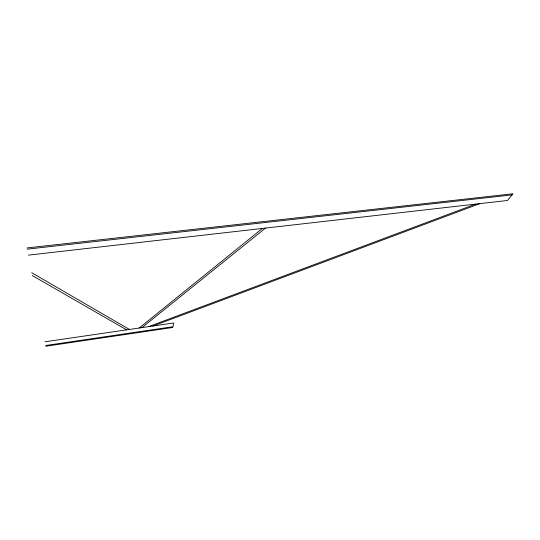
<?xml version="1.0" encoding="UTF-8"?>
<svg xmlns="http://www.w3.org/2000/svg" width="540" height="540" viewBox="0 0 540 540"><rect width="100%" height="100%" fill="white"/><g stroke="black" fill="none" stroke-linecap="round" stroke-linejoin="round"><path stroke-width="0.81" d="M139.198 328.023L262.366 228.447M141.959 327.618L265.498 228.089M148.628 326.646L475.612 204.12M153.009 326.005L479.81 203.634M45.691 345.499L172.996 326.72L173.664 322.988L44.982 341.786M45.833 346.235L172.868 327.463M28.384 255.143L507.452 200.482L513 193.766L27 247.934M27.236 249.149L512.062 194.9M32.292 275.549L126.637 329.859M31.752 272.74L129.425 329.447"/></g></svg>
